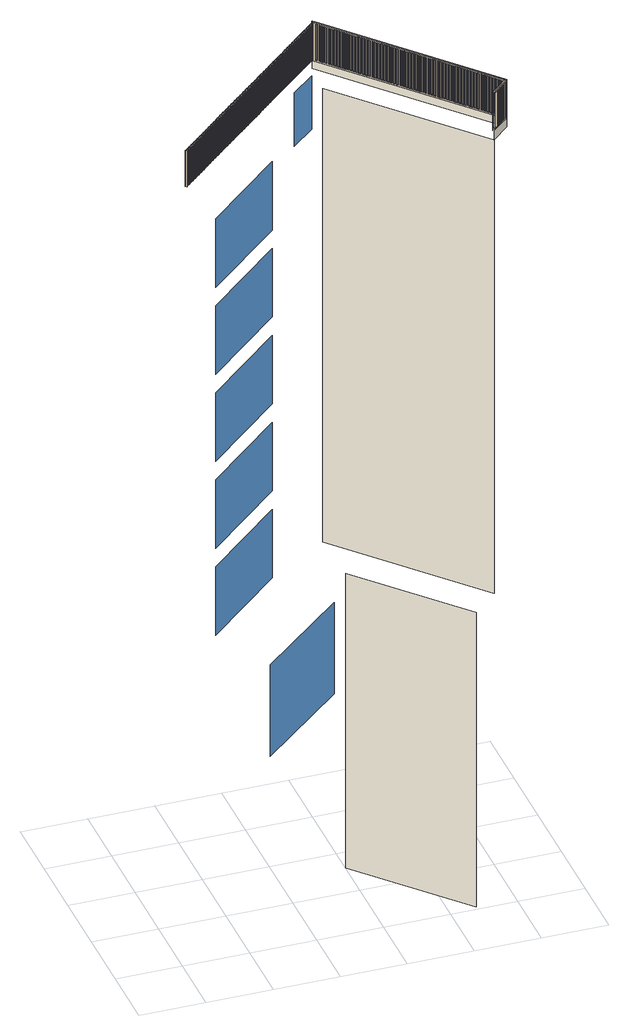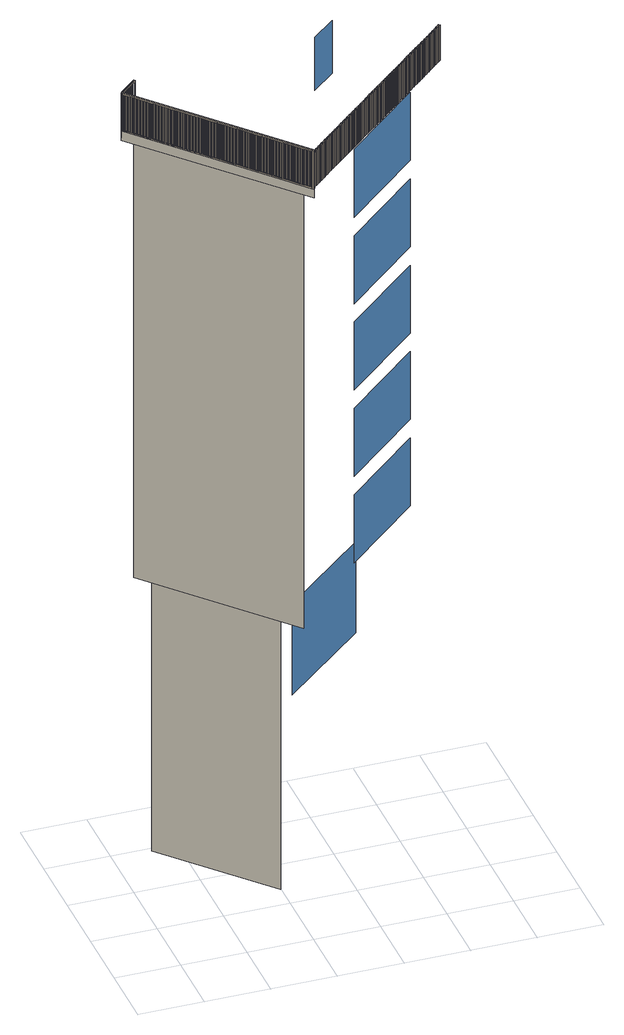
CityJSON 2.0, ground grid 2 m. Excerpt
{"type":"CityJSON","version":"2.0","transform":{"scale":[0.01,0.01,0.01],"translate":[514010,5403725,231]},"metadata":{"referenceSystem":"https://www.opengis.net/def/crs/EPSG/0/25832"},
"CityObjects":{
"building1":{"type":"Building","attributes":{"name":"Justizausbildungszentrum","Height.highReference":"highestRoofEdge","Height.lowReference":"lowestGroundPoint","Height.status":"measured","measuredHeight":23.2,"function":"3022","roofType":"1000","storeysAboveGround":7,"storeysBelowGround":2},"children":["building1-1"],"geometry":[{"type":"MultiSurface","lod":"3","boundaries":[[[0,1,2,3]],[[4,5,6,7]],[[8,9,10,11]],[[12,13,14,15]],[[16,17,18,19]],[[20,21,22,23]],[[24,25,26,27]],[[28,29,30,31,32]],[[33,34,35,36]],[[37,38,39,40,41,42]],[[40,39,43,44,45,34]]],"semantics":{"surfaces":[{"type":"Window"},{"type":"WallSurface"}],"values":[0,0,0,0,0,0,0,1,1,1,1]}}]},
"building1-1":{"type":"BuildingInstallation","attributes":{"relationToConstruction":"outside"},"parents":["building1"],"geometry":[{"type":"MultiSurface","lod":"3","boundaries":[[[46,47,48,49]],[[46,49,50,51]],[[50,52,53,51]],[[54,55,52,50]],[[51,53,56,57]],[[57,56,55,54]],[[57,54,58,59]],[[58,60,61,59]],[[62,63,60,58]],[[59,61,64,65]],[[65,64,63,62]],[[65,62,66,67]],[[66,68,69,67]],[[70,71,68,66]],[[67,69,72,73]],[[73,72,71,70]],[[73,70,74,75]],[[74,76,77,75]],[[78,79,76,74]],[[75,77,80,81]],[[81,80,79,78]],[[81,78,82,83]],[[82,84,85,83]],[[86,87,84,82]],[[83,85,88,89]],[[89,88,87,86]],[[89,86,90,91]],[[90,92,93,91]],[[94,95,92,90]],[[91,93,96,97]],[[97,96,95,94]],[[97,94,98,99]],[[98,100,101,99]],[[102,103,100,98]],[[99,101,104,105]],[[105,104,103,102]],[[105,102,106,107]],[[106,108,109,107]],[[110,111,108,106]],[[107,109,112,113]],[[113,112,111,110]],[[113,110,114,115]],[[114,116,117,115]],[[118,119,116,114]],[[115,117,120,121]],[[121,120,119,118]],[[121,118,122,123]],[[122,124,125,123]],[[126,127,124,122]],[[123,125,128,129]],[[129,128,127,126]],[[129,126,130,131]],[[130,132,133,131]],[[134,135,132,130]],[[131,133,136,137]],[[137,136,135,134]],[[137,134,138,139]],[[138,140,141,139]],[[142,143,140,138]],[[139,141,144,145]],[[145,144,143,142]],[[145,142,146,147]],[[146,148,149,147]],[[150,151,148,146]],[[147,149,152,153]],[[153,152,151,150]],[[153,150,154,155]],[[154,156,157,155]],[[158,159,156,154]],[[155,157,160,161]],[[161,160,159,158]],[[161,158,162,163]],[[162,164,165,163]],[[166,167,164,162]],[[163,165,168,169]],[[169,168,167,166]],[[169,166,170,171]],[[170,172,173,171]],[[174,175,172,170]],[[171,173,176,177]],[[177,176,175,174]],[[177,174,178,179]],[[178,180,181,179]],[[182,183,180,178]],[[179,181,184,185]],[[185,184,183,182]],[[185,182,186,187]],[[186,188,189,187]],[[190,191,188,186]],[[187,189,192,193]],[[193,192,191,190]],[[193,190,194,195]],[[194,196,197,195]],[[198,199,196,194]],[[195,197,200,201]],[[201,200,199,198]],[[201,198,202,203]],[[202,204,205,203]],[[206,207,204,202]],[[203,205,208,209]],[[209,208,207,206]],[[209,206,210,211]],[[210,212,213,211]],[[214,215,212,210]],[[211,213,216,217]],[[217,216,215,214]],[[217,214,218,219]],[[218,220,221,219]],[[222,223,220,218]],[[219,221,224,225]],[[225,224,223,222]],[[225,222,226,227]],[[226,228,229,227]],[[230,231,228,226]],[[227,229,232,233]],[[233,232,231,230]],[[233,230,234,235]],[[234,236,237,235]],[[238,239,236,234]],[[235,237,240,241]],[[241,240,239,238]],[[241,238,242,243]],[[242,244,245,243]],[[246,247,244,242]],[[243,245,248,249]],[[249,248,247,246]],[[249,246,250,251]],[[250,252,253,251]],[[254,255,252,250]],[[251,253,256,257]],[[257,256,255,254]],[[257,254,258,259]],[[258,260,261,259]],[[262,263,260,258]],[[259,261,264,265]],[[265,264,263,262]],[[265,262,266,267]],[[266,268,269,267]],[[270,271,268,266]],[[267,269,272,273]],[[273,272,271,270]],[[273,270,274,275]],[[274,276,277,275]],[[278,279,276,274]],[[275,277,280,281]],[[281,280,279,278]],[[281,278,282,283]],[[282,284,285,283]],[[286,287,284,282]],[[283,285,288,289]],[[289,288,287,286]],[[289,286,290,291]],[[290,292,293,291]],[[294,295,292,290]],[[291,293,296,297]],[[297,296,295,294]],[[297,294,298,299]],[[298,300,301,299]],[[302,303,300,298]],[[299,301,304,305]],[[305,304,303,302]],[[305,302,306,307]],[[306,308,309,307]],[[310,311,308,306]],[[307,309,312,313]],[[313,312,311,310]],[[313,310,314,315]],[[314,316,317,315]],[[318,319,316,314]],[[315,317,320,321]],[[321,320,319,318]],[[321,318,322,323]],[[322,324,325,323]],[[326,327,324,322]],[[323,325,328,329]],[[329,328,327,326]],[[329,326,330,331]],[[330,332,333,331]],[[334,335,332,330]],[[331,333,336,337]],[[337,336,335,334]],[[337,334,338,339]],[[338,340,341,339]],[[342,343,340,338]],[[339,341,344,345]],[[345,344,343,342]],[[345,342,346,347]],[[346,348,349,347]],[[350,351,348,346]],[[347,349,352,353]],[[353,352,351,350]],[[353,350,354,355]],[[354,356,357,355]],[[358,359,356,354]],[[355,357,360,361]],[[361,360,359,358]],[[361,358,362,363]],[[362,364,365,363]],[[366,367,364,362]],[[363,365,368,369]],[[369,368,367,366]],[[369,366,370,371]],[[370,372,373,371]],[[374,375,372,370]],[[371,373,376,377]],[[377,376,375,374]],[[377,374,378,379]],[[378,380,381,379]],[[382,383,380,378]],[[379,381,384,385]],[[385,384,383,382]],[[385,382,386,387]],[[386,388,389,387]],[[390,391,388,386]],[[387,389,392,393]],[[393,392,391,390]],[[393,390,394,395]],[[394,396,397,395]],[[398,399,396,394]],[[395,397,400,401]],[[401,400,399,398]],[[401,398,402,403]],[[402,404,405,403]],[[406,407,404,402]],[[403,405,408,409]],[[409,408,407,406]],[[409,406,410,411]],[[410,412,413,411]],[[414,415,412,410]],[[411,413,416,417]],[[417,416,415,414]],[[417,414,418,419]],[[418,420,421,419]],[[422,423,420,418]],[[419,421,424,425]],[[425,424,423,422]],[[425,422,426,427]],[[426,428,429,427]],[[430,431,428,426]],[[427,429,432,433]],[[433,432,431,430]],[[433,430,434,435]],[[434,436,437,435]],[[438,439,436,434]],[[435,437,440,441]],[[441,440,439,438]],[[441,438,442,443]],[[442,444,445,443]],[[446,447,444,442]],[[443,445,448,449]],[[449,448,447,446]],[[449,446,450,451]],[[450,452,453,451]],[[454,455,452,450]],[[451,453,456,457]],[[457,456,455,454]],[[457,454,458,459]],[[458,460,461,459]],[[462,463,460,458]],[[459,461,464,465]],[[465,464,463,462]],[[465,462,466,467]],[[466,468,469,467]],[[470,471,468,466]],[[467,469,472,473]],[[473,472,471,470]],[[473,470,474,475]],[[474,476,477,475]],[[478,479,476,474]],[[475,477,480,481]],[[481,480,479,478]],[[481,478,482,483]],[[482,484,485,483]],[[486,487,484,482]],[[483,485,488,489]],[[489,488,487,486]],[[489,486,490,491]],[[490,492,493,491]],[[494,495,492,490]],[[491,493,496,497]],[[497,496,495,494]],[[497,494,498,499]],[[498,500,501,499]],[[502,503,500,498]],[[499,501,504,505]],[[505,504,503,502]],[[505,502,506,507]],[[506,508,509,507]],[[510,511,508,506]],[[507,509,512,513]],[[513,512,511,510]],[[513,510,514,515]],[[514,516,517,515]],[[518,519,516,514]],[[515,517,520,521]],[[521,520,519,518]],[[521,518,522,523]],[[522,524,525,523]],[[526,527,524,522]],[[523,525,528,529]],[[529,528,527,526]],[[529,526,530,531]],[[530,532,533,531]],[[534,535,532,530]],[[531,533,536,537]],[[537,536,535,534]],[[537,534,538,539]],[[538,540,541,539]],[[542,543,540,538]],[[539,541,544,545]],[[545,544,543,542]],[[545,542,546,547]],[[546,548,549,547]],[[550,551,548,546]],[[547,549,552,553]],[[553,552,551,550]],[[553,550,554,555]],[[554,556,557,555]],[[558,559,556,554]],[[555,557,560,561]],[[561,560,559,558]],[[561,558,562,563]],[[562,564,565,563]],[[566,567,564,562]],[[563,565,568,569]],[[569,568,567,566]],[[569,566,570,571]],[[570,572,573,571]],[[574,575,572,570]],[[571,573,576,577]],[[577,576,575,574]],[[577,574,578,579]],[[578,580,581,579]],[[582,583,580,578]],[[579,581,584,585]],[[585,584,583,582]],[[585,582,586,587]],[[586,588,589,587]],[[590,591,588,586]],[[587,589,592,593]],[[593,592,591,590]],[[593,590,594,595]],[[594,596,597,595]],[[598,599,596,594]],[[595,597,600,601]],[[601,600,599,598]],[[601,598,602,603]],[[602,604,605,603]],[[606,607,604,602]],[[603,605,608,609]],[[609,608,607,606]],[[609,606,610,611]],[[610,612,613,611]],[[614,615,612,610]],[[611,613,616,617]],[[617,616,615,614]],[[617,614,618,619]],[[618,620,621,619]],[[622,623,620,618]],[[619,621,624,625]],[[625,624,623,622]],[[625,622,626,627]],[[626,628,629,627]],[[630,631,628,626]],[[627,629,632,633]],[[633,632,631,630]],[[633,630,634,635]],[[634,636,637,635]],[[638,639,636,634]],[[635,637,640,641]],[[641,640,639,638]],[[641,638,642,643]],[[644,42,645,643,642,646]],[[647,648,644,646]],[[648,649,650,37,42,644]],[[651,652,650,649]],[[653,654,655,656]],[[657,658,654,653]],[[652,651,653,656]],[[656,655,659,660]],[[660,659,658,657]],[[661,662,663,664]],[[665,666,662,661]],[[660,657,661,664]],[[664,663,667,668]],[[668,667,666,665]],[[669,670,671,672]],[[673,674,670,669]],[[668,665,669,672]],[[672,671,675,676]],[[676,675,674,673]],[[677,678,679,680]],[[681,682,678,677]],[[676,673,677,680]],[[680,679,683,684]],[[684,683,682,681]],[[685,686,687,688]],[[689,690,686,685]],[[684,681,685,688]],[[688,687,691,692]],[[692,691,690,689]],[[693,694,695,696]],[[697,698,694,693]],[[692,689,693,696]],[[696,695,699,700]],[[700,699,698,697]],[[701,702,703,704]],[[705,706,702,701]],[[700,697,701,704]],[[704,703,707,708]],[[708,707,706,705]],[[709,710,711,712]],[[713,714,710,709]],[[708,705,709,712]],[[712,711,715,716]],[[716,715,714,713]],[[717,718,719,720]],[[721,722,718,717]],[[716,713,717,720]],[[720,719,723,724]],[[724,723,722,721]],[[725,726,727,728]],[[729,730,726,725]],[[724,721,725,728]],[[728,727,731,732]],[[732,731,730,729]],[[733,734,735,736]],[[737,738,734,733]],[[732,729,733,736]],[[736,735,739,740]],[[740,739,738,737]],[[741,742,743,744]],[[745,746,742,741]],[[740,737,741,744]],[[744,743,747,748]],[[748,747,746,745]],[[749,750,751,752]],[[753,754,750,749]],[[748,745,749,752]],[[752,751,755,756]],[[756,755,754,753]],[[757,758,759,760]],[[761,762,758,757]],[[756,753,757,760]],[[760,759,763,764]],[[764,763,762,761]],[[765,766,767,768]],[[769,770,766,765]],[[764,761,765,768]],[[768,767,771,772]],[[772,771,770,769]],[[773,774,775,776]],[[777,778,774,773]],[[772,769,773,776]],[[776,775,779,780]],[[780,779,778,777]],[[781,782,783,784]],[[785,786,782,781]],[[780,777,781,784]],[[784,783,787,788]],[[788,787,786,785]],[[789,790,791,792]],[[793,794,790,789]],[[788,785,789,792]],[[792,791,795,796]],[[796,795,794,793]],[[797,798,799,800]],[[801,802,798,797]],[[796,793,797,800]],[[800,799,803,804]],[[804,803,802,801]],[[805,806,807,808]],[[809,810,806,805]],[[804,801,805,808]],[[808,807,811,812]],[[812,811,810,809]],[[813,814,815,816]],[[817,818,814,813]],[[812,809,813,816]],[[816,815,819,820]],[[820,819,818,817]],[[821,822,823,824]],[[825,826,822,821]],[[820,817,821,824]],[[824,823,827,828]],[[828,827,826,825]],[[829,830,831,832]],[[833,834,830,829]],[[828,825,829,832]],[[832,831,835,836]],[[836,835,834,833]],[[837,838,839,840]],[[841,842,838,837]],[[836,833,837,840]],[[840,839,843,844]],[[844,843,842,841]],[[845,846,847,848]],[[849,850,846,845]],[[844,841,845,848]],[[848,847,851,852]],[[852,851,850,849]],[[853,854,855,856]],[[857,858,854,853]],[[852,849,853,856]],[[856,855,859,860]],[[860,859,858,857]],[[861,862,863,864]],[[865,866,862,861]],[[860,857,861,864]],[[864,863,867,868]],[[868,867,866,865]],[[869,870,871,872]],[[873,874,870,869]],[[868,865,869,872]],[[872,871,875,876]],[[876,875,874,873]],[[877,878,879,880]],[[881,882,878,877]],[[876,873,877,880]],[[880,879,883,884]],[[884,883,882,881]],[[885,886,887,888]],[[889,890,886,885]],[[884,881,885,888]],[[888,887,891,892]],[[892,891,890,889]],[[650,652,656,660,664,668,672,676,680,684,688,692,696,700,704,708,712,716,720,724,728,732,736,740,744,748,752,756,760,764,768,772,776,780,784,788,792,796,800,804,808,812,816,820,824,828,832,836,840,844,848,852,856,860,864,868,872,876,880,884,888,892,893,894,895,896,897,898,899,900,901,902,903,904,905,906,907,908,909,910,911,912,913,914,915,916,917,918,919,920,921,922,923,924,925,926,927,928,929,930,931,932,933,934,935,936,937,938,939,940,941,942,943,944,945,946,947,948,949,950,951,952,953,954,38,37]],[[955,956,957,893]],[[958,959,956,955]],[[892,889,955,893]],[[893,957,960,894]],[[961,962,963,964,965,966,967,968,969,970,971,972,973,974,975,976,977,978,979,980,981,982,983,984,985,986,987,988,989,990,991,992,993,994,995,996,997,998,999,1000,1001,1002,1003,1004,1005,1006,1007,1008,1009,1010,1011,1012,1013,1014,1015,1016,1017,1018,1019,1020,958,955,889,885,881,877,873,869,865,861,857,853,849,845,841,837,833,829,825,821,817,813,809,805,801,797,793,789,785,781,777,773,769,765,761,757,753,749,745,741,737,733,729,725,721,717,713,709,705,701,697,693,689,685,681,677,673,669,665,661,657,653,651,649,648,1021]],[[894,960,959,958]],[[1020,1022,1023,895]],[[1019,1024,1022,1020]],[[894,958,1020,895]],[[895,1023,1025,896]],[[896,1025,1024,1019]],[[1018,1026,1027,897]],[[1017,1028,1026,1018]],[[896,1019,1018,897]],[[897,1027,1029,898]],[[898,1029,1028,1017]],[[1016,1030,1031,899]],[[1015,1032,1030,1016]],[[898,1017,1016,899]],[[899,1031,1033,900]],[[900,1033,1032,1015]],[[1014,1034,1035,901]],[[1013,1036,1034,1014]],[[900,1015,1014,901]],[[901,1035,1037,902]],[[902,1037,1036,1013]],[[1012,1038,1039,903]],[[1011,1040,1038,1012]],[[902,1013,1012,903]],[[903,1039,1041,904]],[[904,1041,1040,1011]],[[648,647,1042,1021]],[[1010,1043,1044,905]],[[1009,1045,1043,1010]],[[904,1011,1010,905]],[[905,1044,1046,906]],[[906,1046,1045,1009]],[[1008,1047,1048,907]],[[1007,1049,1047,1008]],[[906,1009,1008,907]],[[907,1048,1050,908]],[[908,1050,1049,1007]],[[1006,1051,1052,909]],[[1005,1053,1051,1006]],[[908,1007,1006,909]],[[909,1052,1054,910]],[[910,1054,1053,1005]],[[1004,1055,1056,911]],[[1003,1057,1055,1004]],[[910,1005,1004,911]],[[911,1056,1058,912]],[[912,1058,1057,1003]],[[1002,1059,1060,913]],[[1001,1061,1059,1002]],[[912,1003,1002,913]],[[913,1060,1062,914]],[[914,1062,1061,1001]],[[1000,1063,1064,915]],[[999,1065,1063,1000]],[[914,1001,1000,915]],[[915,1064,1066,916]],[[916,1066,1065,999]],[[998,1067,1068,917]],[[997,1069,1067,998]],[[916,999,998,917]],[[917,1068,1070,918]],[[918,1070,1069,997]],[[996,1071,1072,919]],[[995,1073,1071,996]],[[918,997,996,919]],[[919,1072,1074,920]],[[920,1074,1073,995]],[[994,1075,1076,921]],[[993,1077,1075,994]],[[920,995,994,921]],[[921,1076,1078,922]],[[922,1078,1077,993]],[[992,1079,1080,923]],[[991,1081,1079,992]],[[922,993,992,923]],[[923,1080,1082,924]],[[924,1082,1081,991]],[[990,1083,1084,925]],[[1085,1086,1087,1088,1042,647,1089,1090],[1091,1092,1093,1094],[1095,1096,1097,1098],[1099,1100,1101,1102],[1103,1104,1105,1106],[1107,1108,1109,1110],[1111,1112,1113,1114],[1115,1116,1117,1118],[1119,1120,1121,1122],[1123,1124,1125,1126],[1127,1128,1129,1130],[1131,1132,1133,1134],[1135,1136,1137,1138],[1139,1140,1141,1142],[1084,1083,1143,1144],[1080,1079,1081,1082],[1076,1075,1077,1078],[1072,1071,1073,1074],[1068,1067,1069,1070],[1064,1063,1065,1066],[1060,1059,1061,1062],[1056,1055,1057,1058],[1052,1051,1053,1054],[1048,1047,1049,1050],[1044,1043,1045,1046],[1039,1038,1040,1041],[1035,1034,1036,1037],[1031,1030,1032,1033],[1027,1026,1028,1029],[1023,1022,1024,1025],[957,956,959,960],[887,886,890,891],[879,878,882,883],[871,870,874,875],[863,862,866,867],[855,854,858,859],[847,846,850,851],[839,838,842,843],[831,830,834,835],[823,822,826,827],[815,814,818,819],[807,806,810,811],[799,798,802,803],[791,790,794,795],[783,782,786,787],[775,774,778,779],[767,766,770,771],[759,758,762,763],[751,750,754,755],[743,742,746,747],[735,734,738,739],[727,726,730,731],[719,718,722,723],[711,710,714,715],[703,702,706,707],[695,694,698,699],[687,686,690,691],[679,678,682,683],[671,670,674,675],[663,662,666,667],[655,654,658,659]],[[989,1143,1083,990]],[[924,991,990,925]],[[925,1084,1144,926]],[[926,1144,1143,989]],[[988,1140,1139,927]],[[987,1141,1140,988]],[[926,989,988,927]],[[927,1139,1142,928]],[[928,1142,1141,987]],[[986,1136,1135,929]],[[985,1137,1136,986]],[[928,987,986,929]],[[929,1135,1138,930]],[[1145,1146,1147,1148]],[[930,1138,1137,985]],[[1149,1150,1146,1145]],[[984,1132,1131,931]],[[1148,1147,1151,1152]],[[983,1133,1132,984]],[[930,985,984,931]],[[931,1131,1134,932]],[[932,1134,1133,983]],[[1152,1151,1150,1149]],[[982,1128,1127,933]],[[1153,1154,1152,1149]],[[981,1129,1128,982]],[[932,983,982,933]],[[933,1127,1130,934]],[[1155,1156,1157,1042,1158]],[[934,1130,1129,981]],[[1153,1159,1160,1154]],[[980,1124,1123,935]],[[1161,1162,1159,1153]],[[979,1125,1124,980]],[[934,981,980,935]],[[1154,1160,1163,1164]],[[935,1123,1126,936]],[[936,1126,1125,979]],[[1164,1163,1162,1161]],[[978,1120,1119,937]],[[977,1121,1120,978]],[[936,979,978,937]],[[937,1119,1122,938]],[[1165,1166,1164,1161]],[[938,1122,1121,977]],[[1165,1167,1168,1166]],[[976,1116,1115,939]],[[1169,1170,1148,1152,1154,1164,1166,1171,1172,1173,1174,1175,1176,1177,1157,1156]],[[1178,1179,1167,1165]],[[975,1117,1116,976]],[[938,977,976,939]],[[939,1115,1118,940]],[[1166,1168,1180,1171]],[[940,1118,1117,975]],[[1171,1180,1179,1178]],[[1181,1182,1183,1184,1185,1186,1178,1165,1161,1153,1149,1145,1187,1188,44,43]],[[974,1112,1111,941]],[[973,1113,1112,974]],[[940,975,974,941]],[[941,1111,1114,942]],[[1186,1172,1171,1178]],[[942,1114,1113,973]],[[1186,1189,1190,1172]],[[972,1108,1107,943]],[[971,1109,1108,972]],[[942,973,972,943]],[[943,1107,1110,944]],[[1185,1191,1189,1186]],[[944,1110,1109,971]],[[1172,1190,1192,1173]],[[1173,1192,1191,1185]],[[970,1104,1103,945]],[[969,1105,1104,970]],[[944,971,970,945]],[[945,1103,1106,946]],[[1193,1158,1042,1088,1194,1195,1085,1090],[1150,1151,1147,1146],[1162,1163,1160,1159],[1179,1180,1168,1167],[1191,1192,1190,1189],[1196,1197,1198,1199],[1200,1201,1202,1203]],[[946,1106,1105,969]],[[1184,1174,1173,1185]],[[968,1100,1099,947]],[[1184,1199,1198,1174]],[[967,1101,1100,968]],[[946,969,968,947]],[[947,1099,1102,948]],[[1183,1196,1199,1184]],[[948,1102,1101,967]],[[1174,1198,1197,1175]],[[966,1096,1095,949]],[[1175,1197,1196,1183]],[[965,1097,1096,966]],[[948,967,966,949]],[[949,1095,1098,950]],[[950,1098,1097,965]],[[1182,1176,1175,1183]],[[964,1092,1091,951]],[[1182,1195,1194,1176]],[[963,1093,1092,964]],[[950,965,964,951]],[[951,1091,1094,952]],[[952,1094,1093,963]],[[1177,1176,1194,1088]],[[1085,1195,1182,1181]],[[962,1087,1086,953]],[[954,953,1086,1085]],[[1177,1088,1085,1181]],[[952,963,962,953]],[[1088,961,954,1085]],[[1088,1087,962,961]],[[1177,1181,43,39,1204,1157]],[[1021,1042,1157,1204]],[[954,961,1021,1204,39,38]]]}]}
},
"vertices":[
[124,70,1938],[372,295,1938],[372,295,1708],[124,70,1708],[372,295,1354],[372,295,1124],[124,70,1124],[124,70,1354],[372,295,2292],[124,70,2292],[124,70,2522],[372,295,2522],[124,70,2000],[124,70,2230],[372,295,2230],[372,295,2000],[124,70,1416],[124,70,1646],[372,295,1646],[372,295,1416],[378,126,2676],[378,126,2856],[453,192,2856],[453,192,2676],[275,35,706],[275,35,1014],[552,279,1014],[552,279,706],[601,322,1074],[880,11,1074],[880,11,174],[880,11,85],[601,322,85],[594,496,2596],[960,86,2596],[960,86,1074],[594,496,1074],[604,598,2626],[1012,140,2626],[1016,137,2626],[1016,137,2596],[600,602,2596],[600,602,2626],[1012,133,2626],[964,90,2626],[960,86,2626],
[44,99,2631],[48,95,2631],[48,95,2751],[44,99,2751],[48,102,2751],[48,102,2631],[51,99,2751],[51,99,2631],[52,106,2751],[55,102,2751],[55,102,2631],[52,106,2631],[56,109,2751],[56,109,2631],[59,105,2751],[59,105,2631],[59,113,2751],[63,109,2751],[63,109,2631],[59,113,2631],[63,116,2751],[63,116,2631],[66,112,2751],[66,112,2631],[67,119,2751],[70,116,2751],[70,116,2631],[67,119,2631],[70,123,2751],[70,123,2631],[74,119,2751],[74,119,2631],[74,126,2751],[77,122,2751],[77,122,2631],[74,126,2631],[78,129,2751],[78,129,2631],[81,126,2751],[81,126,2631],[81,133,2751],[85,129,2751],[85,129,2631],[81,133,2631],[85,136,2751],[85,136,2631],[89,132,2751],[89,132,2631],[89,139,2751],[92,136,2751],[92,136,2631],[89,139,2631],[93,143,2751],[93,143,2631],[96,139,2751],[96,139,2631],[96,146,2751],[100,142,2751],[100,142,2631],[96,146,2631],[100,149,2751],[100,149,2631],[103,146,2751],[103,146,2631],[104,153,2751],[107,149,2751],[107,149,2631],[104,153,2631],[107,156,2751],[107,156,2631],[111,152,2751],[111,152,2631],[111,159,2751],[114,156,2751],[114,156,2631],[111,159,2631],[115,163,2751],[115,163,2631],[118,159,2751],[118,159,2631],[119,166,2751],[122,162,2751],[122,162,2631],[119,166,2631],[122,170,2751],[122,170,2631],[126,166,2751],[126,166,2631],[126,173,2751],[129,169,2751],[129,169,2631],[126,173,2631],[130,176,2751],[130,176,2631],[133,173,2751],[133,173,2631],[133,180,2751],[137,176,2751],[137,176,2631],[133,180,2631],[137,183,2751],[137,183,2631],[140,179,2751],[140,179,2631],[141,186,2751],[144,183,2751],[144,183,2631],[141,186,2631],[144,190,2751],[144,190,2631],[148,186,2751],[148,186,2631],[148,193,2751],[152,189,2751],[152,189,2631],[148,193,2631],[152,196,2751],[152,196,2631],[155,193,2751],[155,193,2631],[156,200,2751],[159,196,2751],[159,196,2631],[156,200,2631],[159,203,2751],[159,203,2631],[163,199,2751],[163,199,2631],[163,206,2751],[166,203,2751],[166,203,2631],[163,206,2631],[167,210,2751],[167,210,2631],[170,206,2751],[170,206,2631],[170,213,2751],[174,209,2751],[174,209,2631],[170,213,2631],[174,216,2751],[174,216,2631],[177,213,2751],[177,213,2631],[178,220,2751],[181,216,2751],[181,216,2631],[178,220,2631],[181,223,2751],[181,223,2631],[185,219,2751],[185,219,2631],[185,227,2751],[189,223,2751],[189,223,2631],[185,227,2631],[189,230,2751],[189,230,2631],[192,226,2751],[192,226,2631],[193,233,2751],[196,230,2751],[196,230,2631],[193,233,2631],[196,237,2751],[196,237,2631],[200,233,2751],[200,233,2631],[200,240,2751],[203,236,2751],[203,236,2631],[200,240,2631],[204,243,2751],[204,243,2631],[207,240,2751],[207,240,2631],[207,247,2751],[211,243,2751],[211,243,2631],[207,247,2631],[211,250,2751],[211,250,2631],[214,246,2751],[214,246,2631],[215,253,2751],[218,250,2751],[218,250,2631],[215,253,2631],[219,257,2751],[219,257,2631],[222,253,2751],[222,253,2631],[222,260,2751],[226,256,2751],[226,256,2631],[222,260,2631],[226,263,2751],[226,263,2631],[229,260,2751],[229,260,2631],[230,267,2751],[233,263,2751],[233,263,2631],[230,267,2631],[233,270,2751],[233,270,2631],[237,266,2751],[237,266,2631],[237,274,2751],[240,270,2751],[240,270,2631],[237,274,2631],[241,277,2751],[241,277,2631],[244,273,2751],[244,273,2631],[244,280,2751],[248,277,2751],[248,277,2631],[244,280,2631],[248,284,2751],[248,284,2631],[252,280,2751],[252,280,2631],[252,287,2751],[255,283,2751],[255,283,2631],[252,287,2631],[256,290,2751],[256,290,2631],[259,287,2751],[259,287,2631],[259,294,2751],[263,290,2751],[263,290,2631],[259,294,2631],[263,297,2751],[263,297,2631],[266,293,2751],[266,293,2631],[267,300,2751],[270,297,2751],[270,297,2631],[267,300,2631],[270,304,2751],[270,304,2631],[274,300,2751],[274,300,2631],[274,307,2751],[277,303,2751],[277,303,2631],[274,307,2631],[278,310,2751],[278,310,2631],[281,307,2751],[281,307,2631],[282,314,2751],[285,310,2751],[285,310,2631],[282,314,2631],[285,317,2751],[285,317,2631],[289,313,2751],[289,313,2631],[289,320,2751],[292,317,2751],[292,317,2631],[289,320,2631],[293,324,2751],[293,324,2631],[296,320,2751],[296,320,2631],[296,327,2751],[300,323,2751],[300,323,2631],[296,327,2631],[300,331,2751],[300,331,2631],[303,327,2751],[303,327,2631],[304,334,2751],[307,330,2751],[307,330,2631],[304,334,2631],[307,337,2751],[307,337,2631],[311,334,2751],[311,334,2631],[311,341,2751],[315,337,2751],[315,337,2631],[311,341,2631],[315,344,2751],[315,344,2631],[318,340,2751],[318,340,2631],[319,347,2751],[322,344,2751],[322,344,2631],[319,347,2631],[322,351,2751],[322,351,2631],[326,347,2751],[326,347,2631],[326,354,2751],[329,350,2751],[329,350,2631],[326,354,2631],[330,357,2751],[330,357,2631],[333,354,2751],[333,354,2631],[333,361,2751],[337,357,2751],[337,357,2631],[333,361,2631],[337,364,2751],[337,364,2631],[340,360,2751],[340,360,2631],[341,367,2751],[344,364,2751],[344,364,2631],[341,367,2631],[345,371,2751],[345,371,2631],[348,367,2751],[348,367,2631],[348,374,2751],[352,370,2751],[352,370,2631],[348,374,2631],[352,377,2751],[352,377,2631],[355,374,2751],[355,374,2631],[356,381,2751],[359,377,2751],[359,377,2631],[356,381,2631],[359,384,2751],[359,384,2631],[363,380,2751],[363,380,2631],[363,388,2751],[366,384,2751],[366,384,2631],[363,388,2631],[367,391,2751],[367,391,2631],[370,387,2751],[370,387,2631],[370,394,2751],[374,391,2751],[374,391,2631],[370,394,2631],[374,398,2751],[374,398,2631],[378,394,2751],[378,394,2631],[378,401,2751],[381,397,2751],[381,397,2631],[378,401,2631],[382,404,2751],[382,404,2631],[385,401,2751],[385,401,2631],[385,408,2751],[389,404,2751],[389,404,2631],[385,408,2631],[389,411,2751],[389,411,2631],[392,407,2751],[392,407,2631],[393,414,2751],[396,411,2751],[396,411,2631],[393,414,2631],[396,418,2751],[396,418,2631],[400,414,2751],[400,414,2631],[400,421,2751],[403,417,2751],[403,417,2631],[400,421,2631],[404,424,2751],[404,424,2631],[407,421,2751],[407,421,2631],[408,428,2751],[411,424,2751],[411,424,2631],[408,428,2631],[411,431,2751],[411,431,2631],[415,427,2751],[415,427,2631],[415,435,2751],[418,431,2751],[418,431,2631],[415,435,2631],[419,438,2751],[419,438,2631],[422,434,2751],[422,434,2631],[422,441,2751],[426,438,2751],[426,438,2631],[422,441,2631],[426,445,2751],[426,445,2631],[429,441,2751],[429,441,2631],[430,448,2751],[433,444,2751],[433,444,2631],[430,448,2631],[433,451,2751],[433,451,2631],[437,448,2751],[437,448,2631],[437,455,2751],[441,451,2751],[441,451,2631],[437,455,2631],[441,458,2751],[441,458,2631],[444,454,2751],[444,454,2631],[445,461,2751],[448,458,2751],[448,458,2631],[445,461,2631],[448,465,2751],[448,465,2631],[452,461,2751],[452,461,2631],[452,468,2751],[455,464,2751],[455,464,2631],[452,468,2631],[456,471,2751],[456,471,2631],[459,468,2751],[459,468,2631],[459,475,2751],[463,471,2751],[463,471,2631],[459,475,2631],[463,478,2751],[463,478,2631],[466,474,2751],[466,474,2631],[467,481,2751],[470,478,2751],[470,478,2631],[467,481,2631],[471,485,2751],[471,485,2631],[474,481,2751],[474,481,2631],[474,488,2751],[478,484,2751],[478,484,2631],[474,488,2631],[478,492,2751],[478,492,2631],[481,488,2751],[481,488,2631],[482,495,2751],[485,491,2751],[485,491,2631],[482,495,2631],[485,498,2751],[485,498,2631],[489,495,2751],[489,495,2631],[489,502,2751],[492,498,2751],[492,498,2631],[489,502,2631],[493,505,2751],[493,505,2631],[496,501,2751],[496,501,2631],[496,508,2751],[500,505,2751],[500,505,2631],[496,508,2631],[500,512,2751],[500,512,2631],[504,508,2751],[504,508,2631],[504,515,2751],[507,511,2751],[507,511,2631],[504,515,2631],[508,518,2751],[508,518,2631],[511,515,2751],[511,515,2631],[511,522,2751],[515,518,2751],[515,518,2631],[511,522,2631],[515,525,2751],[515,525,2631],[518,521,2751],[518,521,2631],[519,528,2751],[522,525,2751],[522,525,2631],[519,528,2631],[522,532,2751],[522,532,2631],[526,528,2751],[526,528,2631],[526,535,2751],[529,531,2751],[529,531,2631],[526,535,2631],[530,538,2751],[530,538,2631],[533,535,2751],[533,535,2631],[534,542,2751],[537,538,2751],[537,538,2631],[534,542,2631],[537,545,2751],[537,545,2631],[541,541,2751],[541,541,2631],[541,549,2751],[544,545,2751],[544,545,2631],[541,549,2631],[545,552,2751],[545,552,2631],[548,548,2751],[548,548,2631],[548,555,2751],[552,552,2751],[552,552,2631],[548,555,2631],[552,559,2751],[552,559,2631],[555,555,2751],[555,555,2631],[556,562,2751],[559,558,2751],[559,558,2631],[556,562,2631],[559,565,2751],[559,565,2631],[563,562,2751],[563,562,2631],[563,569,2751],[567,565,2751],[567,565,2631],[563,569,2631],[567,572,2751],[567,572,2631],[570,568,2751],[570,568,2631],[571,575,2751],[574,572,2751],[574,572,2631],[571,575,2631],[574,579,2751],[574,579,2631],[578,575,2751],[578,575,2631],[578,582,2751],[581,578,2751],[581,578,2631],[578,582,2631],[582,585,2751],[582,585,2631],[585,582,2751],[585,582,2631],[585,589,2751],[589,585,2751],[589,585,2631],[585,589,2631],[589,592,2751],[589,592,2631],[592,588,2751],[592,588,2631],[593,595,2751],[596,592,2751],[596,592,2631],[593,595,2631],[597,599,2751],[597,599,2631],[600,602,2756],[597,599,2626],[597,599,2756],[600,595,2756],[604,598,2756],[604,598,2751],[604,598,2631],[606,595,2751],[606,595,2631],[610,592,2751],[606,588,2751],[606,588,2631],[610,592,2631],[613,588,2751],[609,585,2751],[609,585,2631],[613,588,2631],[616,584,2751],[613,581,2751],[613,581,2631],[616,584,2631],[620,580,2751],[616,577,2751],[616,577,2631],[620,580,2631],[623,577,2751],[619,573,2751],[619,573,2631],[623,577,2631],[626,573,2751],[623,570,2751],[623,570,2631],[626,573,2631],[630,569,2751],[626,566,2751],[626,566,2631],[630,569,2631],[633,566,2751],[629,562,2751],[629,562,2631],[633,566,2631],[636,562,2751],[633,558,2751],[633,558,2631],[636,562,2631],[640,558,2751],[636,555,2751],[636,555,2631],[640,558,2631],[643,554,2751],[639,551,2751],[639,551,2631],[643,554,2631],[646,551,2751],[643,547,2751],[643,547,2631],[646,551,2631],[650,547,2751],[646,544,2751],[646,544,2631],[650,547,2631],[653,543,2751],[649,540,2751],[649,540,2631],[653,543,2631],[656,539,2751],[653,536,2751],[653,536,2631],[656,539,2631],[660,536,2751],[656,532,2751],[656,532,2631],[660,536,2631],[663,532,2751],[659,529,2751],[659,529,2631],[663,532,2631],[666,528,2751],[663,525,2751],[663,525,2631],[666,528,2631],[670,525,2751],[666,521,2751],[666,521,2631],[670,525,2631],[673,521,2751],[669,517,2751],[669,517,2631],[673,521,2631],[676,517,2751],[673,514,2751],[673,514,2631],[676,517,2631],[680,513,2751],[676,510,2751],[676,510,2631],[680,513,2631],[683,510,2751],[679,506,2751],[679,506,2631],[683,510,2631],[686,506,2751],[682,503,2751],[682,503,2631],[686,506,2631],[690,502,2751],[686,499,2751],[686,499,2631],[690,502,2631],[693,498,2751],[689,495,2751],[689,495,2631],[693,498,2631],[696,495,2751],[692,491,2751],[692,491,2631],[696,495,2631],[700,491,2751],[696,488,2751],[696,488,2631],[700,491,2631],[703,487,2751],[699,484,2751],[699,484,2631],[703,487,2631],[706,483,2751],[702,480,2751],[702,480,2631],[706,483,2631],[710,480,2751],[706,476,2751],[706,476,2631],[710,480,2631],[713,476,2751],[709,473,2751],[709,473,2631],[713,476,2631],[716,472,2751],[712,469,2751],[712,469,2631],[716,472,2631],[720,469,2751],[716,465,2751],[716,465,2631],[720,469,2631],[723,465,2751],[719,462,2751],[719,462,2631],[723,465,2631],[726,461,2751],[722,458,2751],[722,458,2631],[726,461,2631],[729,457,2751],[726,454,2751],[726,454,2631],[729,457,2631],[733,454,2751],[729,450,2751],[729,450,2631],[733,454,2631],[736,450,2751],[732,447,2751],[732,447,2631],[736,450,2631],[739,446,2751],[736,443,2751],[736,443,2631],[739,446,2631],[743,442,2751],[739,439,2751],[739,439,2631],[743,442,2631],[746,439,2751],[742,435,2751],[742,435,2631],[746,439,2631],[749,435,2751],[746,432,2751],[746,432,2631],[749,435,2631],[753,431,2751],[749,428,2751],[749,428,2631],[753,431,2631],[756,428,2751],[752,424,2751],[752,424,2631],[756,428,2631],[759,424,2751],[756,421,2751],[756,421,2631],[759,424,2631],[763,420,2751],[759,417,2751],[759,417,2631],[763,420,2631],[766,416,2751],[762,413,2751],[762,413,2631],[766,416,2631],[769,413,2751],[766,409,2751],[766,409,2631],[769,413,2631],[773,409,2751],[769,406,2751],[769,406,2631],[773,409,2631],[776,405,2751],[772,402,2751],[772,402,2631],[776,405,2631],[779,401,2751],[776,398,2751],[776,398,2631],[779,401,2631],[783,398,2751],[779,394,2751],[779,394,2631],[783,398,2631],[786,394,2751],[782,391,2751],[782,391,2631],[786,394,2631],[789,390,2751],[786,387,2751],[786,387,2631],[789,390,2631],[793,387,2751],[789,383,2751],[789,383,2631],[793,387,2631],[796,383,2751],[792,379,2751],[792,379,2631],[796,383,2631],[799,379,2751],[796,376,2751],[796,376,2631],[799,379,2631],[803,375,2751],[799,372,2751],[799,372,2631],[803,375,2631],[806,372,2751],[802,368,2751],[802,368,2631],[806,372,2631],[809,368,2631],[813,364,2631],[816,360,2631],[819,357,2631],[823,353,2631],[826,349,2631],[829,346,2631],[833,342,2631],[836,338,2631],[839,334,2631],[843,331,2631],[846,327,2631],[849,323,2631],[853,319,2631],[856,316,2631],[859,312,2631],[863,308,2631],[866,305,2631],[869,301,2631],[873,297,2631],[876,293,2631],[879,290,2631],[883,286,2631],[886,282,2631],[889,278,2631],[893,275,2631],[896,271,2631],[899,267,2631],[903,264,2631],[906,260,2631],[909,256,2631],[913,252,2631],[916,249,2631],[919,245,2631],[923,241,2631],[926,237,2631],[929,234,2631],[933,230,2631],[936,226,2631],[939,222,2631],[943,219,2631],[946,215,2631],[949,211,2631],[952,208,2631],[956,204,2631],[959,200,2631],[962,196,2631],[966,193,2631],[969,189,2631],[972,185,2631],[976,181,2631],[979,178,2631],[982,174,2631],[986,170,2631],[989,167,2631],[992,163,2631],[996,159,2631],[999,155,2631],[1002,152,2631],[1006,148,2631],[1009,144,2631],[1012,140,2631],[809,368,2751],[806,365,2751],[806,365,2631],[813,364,2751],[809,361,2751],[809,361,2631],[1012,140,2751],[1009,144,2751],[1006,148,2751],[1002,152,2751],[999,155,2751],[996,159,2751],[992,163,2751],[989,167,2751],[986,170,2751],[982,174,2751],[979,178,2751],[976,181,2751],[972,185,2751],[969,189,2751],[966,193,2751],[962,196,2751],[959,200,2751],[956,204,2751],[952,208,2751],[949,211,2751],[946,215,2751],[943,219,2751],[939,222,2751],[936,226,2751],[933,230,2751],[929,234,2751],[926,237,2751],[923,241,2751],[919,245,2751],[916,249,2751],[913,252,2751],[909,256,2751],[906,260,2751],[903,264,2751],[899,267,2751],[896,271,2751],[893,275,2751],[889,278,2751],[886,282,2751],[883,286,2751],[879,290,2751],[876,293,2751],[873,297,2751],[869,301,2751],[866,305,2751],[863,308,2751],[859,312,2751],[856,316,2751],[853,319,2751],[849,323,2751],[846,327,2751],[843,331,2751],[839,334,2751],[836,338,2751],[833,342,2751],[829,346,2751],[826,349,2751],[823,353,2751],[819,357,2751],[816,360,2751],[1012,140,2756],[812,357,2751],[812,357,2631],[816,353,2751],[816,353,2631],[819,350,2751],[819,350,2631],[822,346,2751],[822,346,2631],[826,342,2751],[826,342,2631],[829,338,2751],[829,338,2631],[832,335,2751],[832,335,2631],[836,331,2751],[836,331,2631],[839,327,2751],[839,327,2631],[842,324,2751],[842,324,2631],[1009,137,2756],[846,320,2751],[846,320,2631],[849,316,2751],[849,316,2631],[852,312,2751],[852,312,2631],[856,309,2751],[856,309,2631],[859,305,2751],[859,305,2631],[862,301,2751],[862,301,2631],[866,297,2751],[866,297,2631],[869,294,2751],[869,294,2631],[872,290,2751],[872,290,2631],[876,286,2751],[876,286,2631],[879,283,2751],[879,283,2631],[882,279,2751],[882,279,2631],[886,275,2751],[886,275,2631],[889,271,2751],[889,271,2631],[892,268,2751],[892,268,2631],[896,264,2751],[896,264,2631],[899,260,2751],[899,260,2631],[902,256,2751],[902,256,2631],[905,253,2751],[905,253,2631],[909,249,2751],[909,249,2631],[912,245,2751],[912,245,2631],[1009,137,2631],[1005,141,2631],[1005,141,2751],[1009,137,2751],[600,595,2626],[1009,137,2626],[999,148,2631],[999,148,2751],[1002,145,2751],[1002,145,2631],[992,156,2631],[992,156,2751],[995,152,2751],[995,152,2631],[985,163,2631],[985,163,2751],[989,159,2751],[989,159,2631],[979,171,2631],[979,171,2751],[982,167,2751],[982,167,2631],[972,178,2631],[972,178,2751],[975,174,2751],[975,174,2631],[965,186,2631],[965,186,2751],[969,182,2751],[969,182,2631],[959,193,2631],[959,193,2751],[962,189,2751],[962,189,2631],[952,201,2631],[952,201,2751],[955,197,2751],[955,197,2631],[945,208,2631],[945,208,2751],[949,204,2751],[949,204,2631],[939,215,2631],[939,215,2751],[942,212,2751],[942,212,2631],[932,223,2631],[932,223,2751],[935,219,2751],[935,219,2631],[925,230,2631],[925,230,2751],[929,227,2751],[929,227,2631],[919,238,2631],[919,238,2751],[922,234,2751],[922,234,2631],[915,242,2751],[915,242,2631],[972,96,2631],[968,100,2631],[968,100,2751],[972,96,2751],[975,100,2631],[972,103,2631],[972,103,2751],[975,100,2751],[979,103,2631],[979,103,2751],[960,86,2756],[964,90,2756],[1012,133,2756],[957,90,2756],[976,107,2631],[976,107,2751],[983,106,2631],[979,110,2631],[979,110,2751],[983,106,2751],[986,110,2631],[986,110,2751],[983,114,2631],[983,114,2751],[964,90,2751],[968,93,2751],[990,113,2751],[994,117,2751],[997,120,2751],[1001,123,2751],[1005,127,2751],[1008,130,2751],[1012,133,2751],[990,113,2631],[987,117,2631],[987,117,2751],[1012,133,2631],[1008,130,2631],[1005,127,2631],[1001,123,2631],[997,120,2631],[994,117,2631],[968,93,2631],[964,90,2631],[990,120,2631],[990,120,2751],[994,124,2631],[994,124,2751],[957,90,2626],[1005,134,2751],[1005,134,2631],[1001,130,2631],[1001,130,2751],[998,127,2751],[998,127,2631],[961,93,2751],[961,93,2631],[965,97,2631],[965,97,2751],[1016,137,2756]
]}
